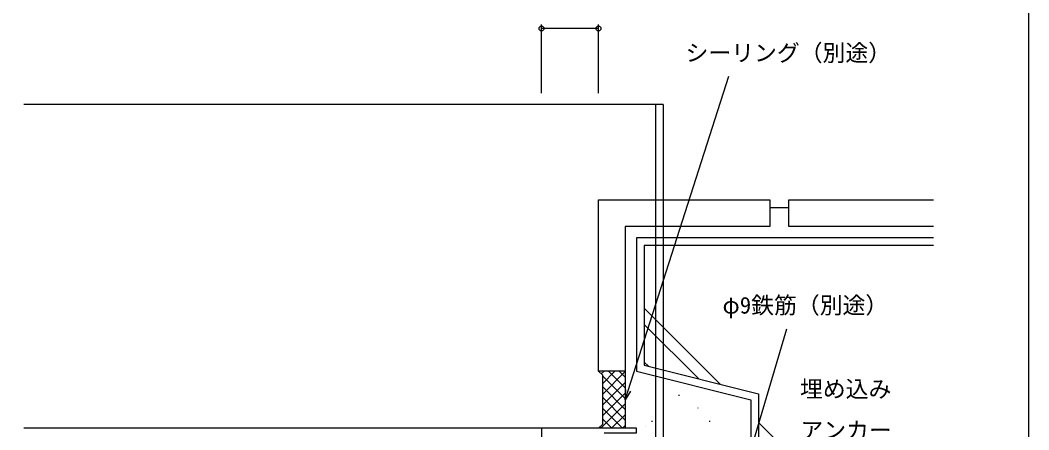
# Model space of a CAD drawing. Units: millimetres, scale not verified. Extents: x -437 to 438, y -344 to 341.
# Drawn here: x 173.2 to 438.2, y -19.1 to 88.5 of the extents above; entities that cross this region are included whole.
import ezdxf
from ezdxf.enums import TextEntityAlignment as Align

# ---------------------------------------------------------------- set-up
doc = ezdxf.new("R2010")
doc.units = ezdxf.units.MM
doc.header["$LTSCALE"] = 2
for name, color, linetype in [('0-2_YKK_11', 7, 'Continuous'), ('0-4_YKK_12', 2, 'Continuous'), ('0-7_YKK_D', 6, 'Continuous'), ('0-8_YKK_ZWAK', 7, 'Continuous'), ('0-9_YSS_K', 3, 'Continuous')]:
    doc.layers.add(name, color=color, linetype=linetype)
doc.styles.add('ＭＳ ゴシック', font='')
doc.styles.get('ＭＳ ゴシック').set_extended_font_data('MS Gothic')

msp = doc.modelspace()

# ---------------------------------------------------------------- linework, layer by layer
at = {"layer": '0-2_YKK_11'}
msp.add_lwpolyline([(326.667, -19.9), (335.167, -19.9), (335.167, -18.7), (310.167, -18.7), (310.167, -24.2), (309.167, -24.2)], dxfattribs=at)
at = {"layer": '0-4_YKK_12'}
for p, q in [((342.167, 66.295), (174.167, 66.296)), ((340.167, 66.295), (340.167, 51.295)), ((340.167, 51.295), (340.167, -31.704)), ((310.467, -18.7), (174.167, -18.7))]:
    msp.add_line(p, q, dxfattribs=at)
msp.add_lwpolyline([(342.167, 66.295), (342.167, 51.295), (342.167, -31.704)], dxfattribs=at)
at = {"layer": '0-7_YKK_D'}
for p, q in [((310.167, 69.295), (310.167, 87.296)), ((325.167, 86.296), (310.167, 86.296)), ((325.167, 69.295), (325.167, 87.296))]:
    msp.add_line(p, q, dxfattribs=at)
for points in [[(332.167, -11.2), (332.944, -8.771), (359.354, 73.79)], [(351.633, -70.103), (352.358, -67.658), (374.638, 7.421)], [(333.595, -8.98), (332.167, -11.2), (332.293, -8.563)]]:
    msp.add_lwpolyline(points, dxfattribs=at)
for centre in [(310.167, 86.296), (325.167, 86.296)]:
    msp.add_circle(centre, 0.637, dxfattribs=at)
at = {"layer": '0-8_YKK_ZWAK'}
msp.add_lwpolyline([(-436.8, -343.7), (438.2, -343.7), (438.2, 306.3)], dxfattribs=at)
at = {"layer": '0-9_YSS_K'}
for p, q in [((370.167, 39.3), (375.167, 39.3)), ((337.167, 12.833), (357.129, -7.129)), ((337.167, 8.59), (351.472, -5.715)), ((337.167, -1.309), (338.273, -2.415)), ((326.167, -4.7), (325.167, -3.7)), ((325.895, -4.429), (326.624, -3.7)), ((326.167, -6.985), (329.452, -3.7)), ((326.167, -9.814), (332.167, -3.814)), ((326.167, -4.7), (326.167, -17.698)), ((332.167, -10.908), (326.167, -4.908)), ((332.167, -8.08), (327.787, -3.7)), ((332.167, -5.251), (330.616, -3.7)), ((332.167, -3.7), (332.167, -18.7)), ((326.167, -12.642), (332.167, -6.642)), ((332.167, -13.737), (326.167, -7.737)), ((326.167, -15.471), (332.167, -9.471)), ((332.167, -16.565), (326.167, -10.565)), ((346.177, -9.995), (346.427, -9.995)), ((325.766, -18.7), (332.167, -12.299)), ((331.474, -18.7), (326.167, -13.394)), ((328.594, -18.7), (332.167, -15.128)), ((351.28, -13.346), (351.327, -13.329)), ((326.167, -17.7), (325.167, -18.7)), ((325.817, -18.7), (325.492, -18.375)), ((328.645, -18.7), (326.167, -16.222)), ((331.423, -18.7), (332.167, -17.956)), ((337.58, -18.197), (337.612, -18.186)), ((339.052, -16.87), (339.302, -16.87)), ((354.252, -16.87), (354.502, -16.87)), ((367.167, -17.167), (413.2, -63.2))]:
    msp.add_line(p, q, dxfattribs=at)
msp.add_lwpolyline([(332.167, 34.3), (332.167, -3.7), (325.167, -3.7), (325.167, 41.3), (370.167, 41.3), (370.167, 34.3)], close=True, dxfattribs=at)
for points in [[(413.2, 34.3), (375.167, 34.3), (375.167, 41.3), (413.2, 41.3)], [(413.2, 31.3), (335.167, 31.3), (335.167, -3.7), (365.167, -11.2), (365.167, -118.7), (413.2, -118.7)], [(413.2, 29.3), (337.167, 29.3), (337.167, -2.139), (367.167, -9.639), (367.167, -116.7), (413.2, -116.7)]]:
    msp.add_lwpolyline(points, dxfattribs=at)

# ---------------------------------------------------------------- texts
at = {"layer": '0-7_YKK_D', "style": 'ＭＳ ゴシック'}
for s, p in [('シーリング（別途）', (348.016, 76.371)), ('φ9鉄筋（別途）', (357.722, 10.092)), ('埋め込み', (378.09, -11.903)), ('アンカー', (378.192, -22.721))]:
    msp.add_text(s, height=4.399, dxfattribs=at).set_placement(p, align=Align.BOTTOM_LEFT)

doc.saveas('drawing.dxf')
